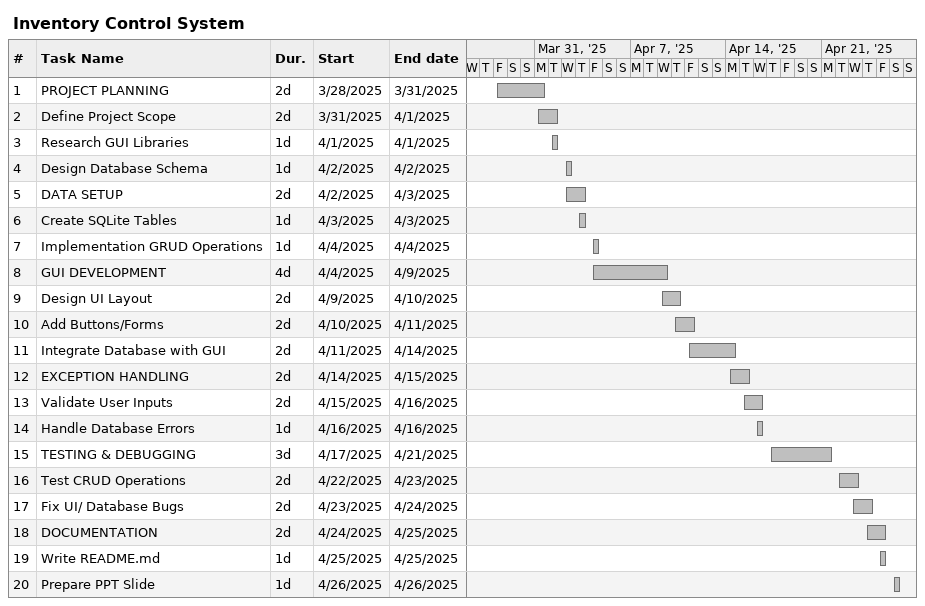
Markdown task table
Inventory Control System

| ID | Task | Duration | Start | Finish |
|---|---|---|---|---|
| 1 | PROJECT PLANNING | 2d | 2025-03-28 | 2025-03-31 |
| 2 | Define Project Scope | 2d | 2025-03-31 | 2025-04-01 |
| 3 | Research GUI Libraries | 1d | 2025-04-01 | 2025-04-01 |
| 4 | Design Database Schema | 1d | 2025-04-02 | 2025-04-02 |
| 5 | DATA SETUP | 2d | 2025-04-02 | 2025-04-03 |
| 6 | Create SQLite Tables | 1d | 2025-04-03 | 2025-04-03 |
| 7 | Implementation GRUD Operations | 1d | 2025-04-04 | 2025-04-04 |
| 8 | GUI DEVELOPMENT | 4d | 2025-04-04 | 2025-04-09 |
| 9 | Design UI Layout | 2d | 2025-04-09 | 2025-04-10 |
| 10 | Add Buttons/Forms | 2d | 2025-04-10 | 2025-04-11 |
| 11 | Integrate Database with GUI | 2d | 2025-04-11 | 2025-04-14 |
| 12 | EXCEPTION HANDLING | 2d | 2025-04-14 | 2025-04-15 |
| 13 | Validate User Inputs | 2d | 2025-04-15 | 2025-04-16 |
| 14 | Handle Database Errors | 1d | 2025-04-16 | 2025-04-16 |
| 15 | TESTING & DEBUGGING | 3d | 2025-04-17 | 2025-04-21 |
| 16 | Test CRUD Operations | 2d | 2025-04-22 | 2025-04-23 |
| 17 | Fix UI/ Database Bugs | 2d | 2025-04-23 | 2025-04-24 |
| 18 | DOCUMENTATION | 2d | 2025-04-24 | 2025-04-25 |
| 19 | Write README.md | 1d | 2025-04-25 | 2025-04-25 |
| 20 | Prepare PPT Slide | 1d | 2025-04-26 | 2025-04-26 |
